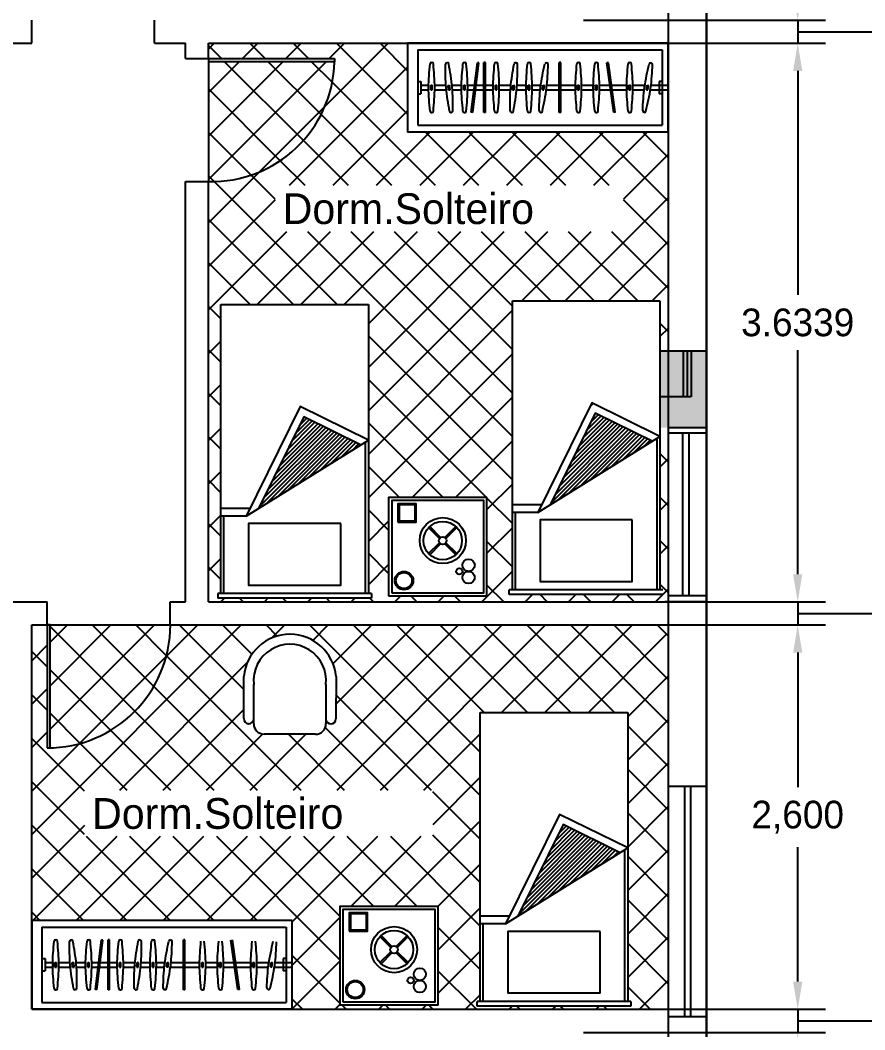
# Model space of a CAD drawing. Header units: millimetres. Extents: x 935 to 1399, y 512 to 900.
# Drawn here: x 1157.65 to 1163.15, y 842.45 to 849.02 of the extents above; entities that cross this region are included whole.
import ezdxf

# ---------------------------------------------------------------- set-up
doc = ezdxf.new("R2010")
doc.units = ezdxf.units.MM
for name, color, linetype in [('MOBIL', 7, 'Continuous'), ('MOBILIARIO', 4, 'Continuous'), ('MOBÍLIA', 1, 'Continuous')]:
    doc.layers.add(name, color=color, linetype=linetype)
doc.dimstyles.get("Standard").update_dxf_attribs({"dimtxt": 0.18, "dimasz": 0.18, "dimexe": 0.18, "dimexo": 0.0625, "dimgap": 0.09, "dimtad": 0, "dimtih": 1, "dimtoh": 1, "dimdec": 4, "dimzin": 0, "dimdsep": 46, "dimtxsty": 'Standard', "dimcen": 0.09, "dimadec": 0, "dimazin": 0, "dimtfac": 1, "dimtdec": 4, "dimtofl": 0, "dimtmove": 0, "dimatfit": 3, "dimfxl": 0, "dimtolj": 1, "dimtzin": 0, "dimarcsym": 0})

# ---------------------------------------------------------------- blocks, each defined once
blk = doc.blocks.new('*D59')
at = {"color": 0, "lineweight": -2, "transparency": 16777216}
for p, q in [((1162.709, 849.2019), (1162.709, 849.3819)), ((1161.3141, 849.0219), (1162.889, 849.0219)), ((1162.709, 849.0219), (1162.709, 848.8719)), ((1162.709, 848.9469), (1163.294, 848.9469)), ((1163.294, 848.9469), (1163.474, 848.9469)), ((1161.3141, 848.8719), (1162.889, 848.8719)), ((1162.709, 848.6919), (1162.709, 848.5119))]:
    blk.add_line(p, q, dxfattribs=at)
at = {"color": 0, "transparency": 16777216}
for points in [[(1162.679, 849.2019), (1162.739, 849.2019), (1162.709, 849.0219)], [(1162.679, 848.6919), (1162.739, 848.6919), (1162.709, 848.8719)]]:
    blk.add_solid(points, dxfattribs=at)
at = {"layer": 'Defpoints', "color": 0, "transparency": 16777216}
for p in [(1161.2516, 849.0219), (1161.2516, 848.8719), (1162.709, 848.8719)]:
    blk.add_point(p, dxfattribs=at)
at = {"color": 0, "transparency": 16777216, "insert": (1163.939, 848.9469), "char_height": 0.18, "attachment_point": 5}
blk.add_mtext('\\A1;0.1500', dxfattribs=at)
blk = doc.blocks.new('*D60')
at = {"color": 0, "lineweight": -2, "transparency": 16777216}
for p, q in [((1161.3141, 848.8719), (1162.889, 848.8719)), ((1162.709, 848.6919), (1162.709, 847.2349)), ((1162.709, 845.4179), (1162.709, 846.8749)), ((1161.3141, 845.2379), (1162.889, 845.2379))]:
    blk.add_line(p, q, dxfattribs=at)
at = {"color": 0, "transparency": 16777216}
for points in [[(1162.679, 848.6919), (1162.739, 848.6919), (1162.709, 848.8719)], [(1162.679, 845.4179), (1162.739, 845.4179), (1162.709, 845.2379)]]:
    blk.add_solid(points, dxfattribs=at)
at = {"layer": 'Defpoints', "color": 0, "transparency": 16777216}
for p in [(1161.2516, 848.8719), (1161.2516, 845.2379), (1162.709, 845.2379)]:
    blk.add_point(p, dxfattribs=at)
at = {"color": 0, "transparency": 16777216, "insert": (1162.709, 847.0549), "char_height": 0.18, "attachment_point": 5}
blk.add_mtext('\\A1;3.6339', dxfattribs=at)
blk = doc.blocks.new('*D61')
at = {"color": 0, "lineweight": -2, "transparency": 16777216}
for p, q in [((1162.709, 845.4179), (1162.709, 845.5979)), ((1161.3141, 845.2379), (1162.889, 845.2379)), ((1162.709, 845.2379), (1162.709, 845.0879)), ((1162.709, 845.1629), (1163.294, 845.1629)), ((1163.294, 845.1629), (1163.474, 845.1629)), ((1161.3141, 845.0879), (1162.889, 845.0879)), ((1162.709, 844.9079), (1162.709, 844.7279))]:
    blk.add_line(p, q, dxfattribs=at)
at = {"color": 0, "transparency": 16777216}
for points in [[(1162.679, 845.4179), (1162.739, 845.4179), (1162.709, 845.2379)], [(1162.679, 844.9079), (1162.739, 844.9079), (1162.709, 845.0879)]]:
    blk.add_solid(points, dxfattribs=at)
at = {"layer": 'Defpoints', "color": 0, "transparency": 16777216}
for p in [(1161.2516, 845.2379), (1161.2516, 845.0879), (1162.709, 845.0879)]:
    blk.add_point(p, dxfattribs=at)
at = {"color": 0, "transparency": 16777216, "insert": (1163.939, 845.1629), "char_height": 0.18, "attachment_point": 5}
blk.add_mtext('\\A1;0.1500', dxfattribs=at)
blk = doc.blocks.new('*D62')
at = {"color": 0, "lineweight": -2, "transparency": 16777216}
for p, q in [((1161.3141, 845.0879), (1162.889, 845.0879)), ((1162.709, 844.9079), (1162.709, 844.0329)), ((1162.709, 842.7679), (1162.709, 843.6429)), ((1161.3141, 842.5879), (1162.889, 842.5879))]:
    blk.add_line(p, q, dxfattribs=at)
at = {"color": 0, "transparency": 16777216}
for points in [[(1162.679, 844.9079), (1162.739, 844.9079), (1162.709, 845.0879)], [(1162.679, 842.7679), (1162.739, 842.7679), (1162.709, 842.5879)]]:
    blk.add_solid(points, dxfattribs=at)
at = {"layer": 'Defpoints', "color": 0, "transparency": 16777216}
for p in [(1161.2516, 845.0879), (1161.2516, 842.5879), (1162.709, 842.5879)]:
    blk.add_point(p, dxfattribs=at)
at = {"color": 0, "transparency": 16777216, "insert": (1162.709, 843.8379), "char_height": 0.18, "attachment_point": 5}
blk.add_mtext('\\A1;2,600', dxfattribs=at)
blk = doc.blocks.new('*D63')
at = {"color": 0, "lineweight": -2, "transparency": 16777216}
for p, q in [((1162.709, 842.7679), (1162.709, 842.9479)), ((1161.3141, 842.5879), (1162.889, 842.5879)), ((1162.709, 842.5879), (1162.709, 842.4379)), ((1162.709, 842.5129), (1163.294, 842.5129)), ((1163.294, 842.5129), (1163.474, 842.5129)), ((1161.3141, 842.4379), (1162.889, 842.4379)), ((1162.709, 842.2579), (1162.709, 842.0779))]:
    blk.add_line(p, q, dxfattribs=at)
at = {"color": 0, "transparency": 16777216}
for points in [[(1162.679, 842.7679), (1162.739, 842.7679), (1162.709, 842.5879)], [(1162.679, 842.2579), (1162.739, 842.2579), (1162.709, 842.4379)]]:
    blk.add_solid(points, dxfattribs=at)
at = {"layer": 'Defpoints', "color": 0, "transparency": 16777216}
for p in [(1161.2516, 842.5879), (1161.2516, 842.4379), (1162.709, 842.4379)]:
    blk.add_point(p, dxfattribs=at)
at = {"color": 0, "transparency": 16777216, "insert": (1163.939, 842.5129), "char_height": 0.18, "attachment_point": 5}
blk.add_mtext('\\A1;0.1500', dxfattribs=at)

msp = doc.modelspace()

# ---------------------------------------------------------------- hatches: boundary and pattern name
msp.add_hatch(color=256).paths.add_polyline_path([(1161.81641, 846.87187), (1161.81641, 846.37187), (1162.11641, 846.37187), (1162.11641, 846.87187)])
msp.add_hatch(color=256).paths.add_polyline_path([(1161.81641, 846.87187), (1161.81641, 846.37187), (1162.11641, 846.37187), (1162.11641, 846.87187)])
at = {"layer": 'MOBILIARIO'}
h = msp.add_hatch(dxfattribs=at)
h.set_pattern_fill('ANSI31', scale=0.15, angle=540, style=0)
h.set_pattern_definition([(225, (1167.012533, 873.791), (0.013258252, -0.013258252), [])])
h.paths.add_polyline_path([(1159.20042, 845.84621), (1159.86511, 846.25933), (1159.49468, 846.44222)])
h = msp.add_hatch(dxfattribs=at)
h.set_pattern_fill('ANSI31', scale=0.15, angle=540, style=0)
h.set_pattern_definition([(225, (1168.909777, 873.814706), (0.013258252, -0.013258252), [])])
h.paths.add_polyline_path([(1161.09766, 845.86992), (1161.76235, 846.28304), (1161.39192, 846.46592)])
h = msp.add_hatch(dxfattribs=at)
h.set_pattern_fill('ANSI31', scale=0.15, angle=540, style=0)
h.set_pattern_definition([(225, (1168.700321, 871.137865), (0.013258252, -0.013258252), [])])
h.paths.add_polyline_path([(1160.88821, 843.19308), (1161.55289, 843.60619), (1161.18247, 843.78908)])

# ---------------------------------------------------------------- linework, layer by layer
at = {"color": 6}
for p, q in [((1162.11641, 840.17187), (1162.11641, 863.17187)), ((1161.86641, 862.87187), (1161.86641, 840.17187)), ((1162.11641, 862.87187), (1162.11641, 846.24687)), ((1162.11641, 862.87187), (1162.11641, 846.24687)), ((1157.72472, 848.87187), (1157.72472, 849.02187)), ((1158.52472, 848.87187), (1158.52472, 849.02187)), ((1157.57472, 848.87187), (1157.72472, 848.87187)), ((1158.52472, 848.87187), (1158.72472, 848.87187)), ((1158.72472, 848.77187), (1158.72472, 848.87187)), ((1158.87472, 848.87187), (1161.86641, 848.87187)), ((1158.87472, 848.87187), (1161.86641, 848.87187)), ((1158.87472, 848.77187), (1158.87472, 848.87187)), ((1161.86641, 848.87187), (1161.86641, 846.87187)), ((1158.72472, 848.77187), (1158.87472, 848.77187)), ((1161.86641, 848.72187), (1161.86641, 847.95398)), ((1161.86641, 848.72187), (1161.86641, 846.87187)), ((1161.86641, 848.72187), (1161.86641, 846.87187)), ((1158.72472, 845.23793), (1158.72472, 847.97187)), ((1158.72472, 847.97187), (1158.87472, 847.97187)), ((1158.87472, 845.23793), (1158.87472, 847.97187)), ((1158.87472, 845.23793), (1158.87472, 847.97187)), ((1161.86641, 846.37187), (1161.86641, 845.51491)), ((1161.86641, 846.29587), (1161.86641, 845.23793)), ((1161.86641, 846.29587), (1161.86641, 845.23793)), ((1162.11641, 846.24687), (1162.11641, 839.87187)), ((1162.11641, 846.24687), (1162.11641, 839.87187)), ((1161.86641, 845.68793), (1161.86641, 845.23793)), ((1157.57472, 845.23793), (1157.82472, 845.23793)), ((1157.82472, 845.08793), (1157.82472, 845.23793)), ((1158.62472, 845.23793), (1158.72472, 845.23793)), ((1158.62472, 845.08793), (1158.62472, 845.23793)), ((1158.62472, 845.08793), (1158.62472, 845.23793)), ((1158.62472, 845.08793), (1158.62472, 845.23793)), ((1158.87472, 845.23793), (1161.86641, 845.23793)), ((1162.11641, 845.23793), (1161.84392, 845.23793)), ((1157.72472, 845.08793), (1157.82472, 845.08793)), ((1157.72472, 842.58793), (1157.72472, 845.08793)), ((1157.84472, 845.08793), (1157.82472, 845.08793)), ((1157.82472, 845.08793), (1157.84472, 845.08793)), ((1158.62472, 845.08793), (1161.86641, 845.08793)), ((1158.72472, 845.08793), (1159.07472, 845.08793)), ((1161.86641, 845.08793), (1161.86641, 844.63793)), ((1161.86641, 845.08793), (1161.86641, 843.43793)), ((1161.86641, 845.08793), (1161.86641, 844.63793)), ((1161.86641, 845.08793), (1161.86641, 843.13793)), ((1161.86641, 845.08793), (1161.86641, 842.58793)), ((1161.86641, 844.04033), (1162.11641, 844.04033)), ((1157.72472, 842.58793), (1161.86641, 842.58793)), ((1161.86641, 842.54033), (1162.11641, 842.54033))]:
    msp.add_line(p, q, dxfattribs=at)
at = {"color": 254}
for p, q in [((1158.91253, 848.87187), (1158.87472, 848.83406)), ((1158.9601, 848.77187), (1158.87472, 848.85724)), ((1159.19537, 848.87187), (1159.09537, 848.77187)), ((1159.24294, 848.77187), (1159.14294, 848.87187)), ((1159.47821, 848.87187), (1159.37821, 848.77187)), ((1159.52578, 848.77187), (1159.42578, 848.87187)), ((1160.0439, 848.87187), (1159.63146, 848.45943)), ((1159.76105, 848.87187), (1159.66105, 848.77187)), ((1160.17077, 848.40972), (1159.70862, 848.87187)), ((1160.17077, 848.69256), (1159.99147, 848.87187)), ((1158.87472, 848.77187), (1158.87472, 847.97187)), ((1159.64105, 848.75187), (1158.87472, 847.98554)), ((1159.35821, 848.75187), (1158.87472, 848.26838)), ((1159.07537, 848.75187), (1158.87472, 848.55122)), ((1159.49233, 848.23963), (1158.9801, 848.75187)), ((1159.60724, 848.40756), (1159.26294, 848.75187)), ((1160.17077, 848.7159), (1159.40073, 847.94586)), ((1159.67998, 848.61767), (1159.54578, 848.75187)), ((1159.34131, 848.10781), (1158.87472, 848.5744)), ((1160.35179, 847.94586), (1159.67998, 848.61767)), ((1159.63146, 848.45943), (1159.20716, 848.03513)), ((1160.06895, 847.94586), (1159.60724, 848.40756)), ((1160.17077, 848.43306), (1159.68357, 847.94586)), ((1159.15213, 848.01415), (1158.87472, 848.29155)), ((1160.31471, 848.29415), (1159.96642, 847.94586)), ((1160.59755, 848.29415), (1160.24926, 847.94586)), ((1160.63463, 847.94586), (1160.28634, 848.29415)), ((1160.88039, 848.29415), (1160.5321, 847.94586)), ((1160.91748, 847.94586), (1160.56918, 848.29415)), ((1161.16324, 848.29415), (1160.81494, 847.94586)), ((1161.20032, 847.94586), (1160.85203, 848.29415)), ((1161.44608, 848.29415), (1161.09779, 847.94586)), ((1161.48316, 847.94586), (1161.13487, 848.29415)), ((1161.72892, 848.29415), (1161.38063, 847.94586)), ((1161.86641, 847.84545), (1161.41771, 848.29415)), ((1161.86641, 848.12829), (1161.70056, 848.29415)), ((1159.78611, 847.94586), (1159.49233, 848.23963)), ((1161.86641, 848.1488), (1161.57466, 847.85704)), ((1159.50326, 847.94586), (1159.34131, 848.10781)), ((1159.20716, 848.03513), (1158.87472, 847.70269)), ((1159.30799, 847.85828), (1159.15213, 848.01415)), ((1159.71174, 847.1717), (1158.91164, 847.9718)), ((1159.30799, 847.85312), (1158.87472, 847.41985)), ((1161.86641, 847.86596), (1161.19586, 847.1954)), ((1161.86641, 847.5626), (1161.57466, 847.85436)), ((1159.42889, 847.1717), (1158.87472, 847.72587)), ((1159.38357, 847.64586), (1158.87472, 847.13701)), ((1159.66642, 847.64586), (1159.19226, 847.1717)), ((1159.94926, 847.64586), (1159.4751, 847.1717)), ((1160.85235, 846.31393), (1159.52042, 847.64586)), ((1160.2321, 847.64586), (1159.75794, 847.1717)), ((1160.85235, 846.59677), (1159.80326, 847.64586)), ((1161.08063, 847.64586), (1159.91511, 846.48033)), ((1160.79779, 847.64586), (1159.91511, 846.76318)), ((1160.51494, 847.64586), (1159.91511, 847.04602)), ((1160.85235, 846.87961), (1160.08611, 847.64586)), ((1160.85235, 847.16246), (1160.36895, 847.64586)), ((1161.10224, 847.1954), (1160.65179, 847.64586)), ((1161.36347, 847.64586), (1160.91302, 847.1954)), ((1161.38509, 847.1954), (1160.93463, 847.64586)), ((1161.66793, 847.1954), (1161.21748, 847.64586)), ((1161.86641, 847.27976), (1161.50032, 847.64586)), ((1161.86641, 847.58311), (1161.4787, 847.1954)), ((1159.14605, 847.1717), (1158.87472, 847.44302)), ((1161.86641, 847.30027), (1161.76155, 847.1954)), ((1158.95511, 847.0798), (1158.87472, 847.16018)), ((1160.85235, 847.13473), (1159.91511, 846.19749)), ((1161.86641, 846.99692), (1161.81235, 847.05098)), ((1161.86641, 847.01743), (1161.81235, 846.96336)), ((1158.95511, 846.93455), (1158.87472, 846.85417)), ((1160.85235, 846.03109), (1159.91511, 846.96833)), ((1158.95511, 846.79696), (1158.87472, 846.87734)), ((1160.85235, 846.85189), (1159.91511, 845.91465)), ((1160.68389, 845.9167), (1159.91511, 846.68549)), ((1158.95511, 846.6517), (1158.87472, 846.57132)), ((1158.95511, 846.51412), (1158.87472, 846.5945)), ((1160.85235, 846.56905), (1160.2, 845.9167)), ((1160.40105, 845.9167), (1159.91511, 846.40264)), ((1158.95511, 846.36886), (1158.87472, 846.28848)), ((1158.95511, 846.23127), (1158.87472, 846.31165)), ((1160.85235, 846.28621), (1160.48284, 845.9167)), ((1161.86641, 846.14839), (1161.81235, 846.20246)), ((1161.86641, 846.1689), (1161.81235, 846.11483)), ((1158.95511, 846.08602), (1158.87472, 846.00564)), ((1160.11821, 845.9167), (1159.91511, 846.1198)), ((1158.95511, 845.94843), (1158.87472, 846.02881)), ((1160.85235, 846.00336), (1160.68705, 845.83806)), ((1160.85235, 845.74824), (1160.68705, 845.91355)), ((1161.86641, 845.86555), (1161.81235, 845.91961)), ((1161.86641, 845.88606), (1161.81235, 845.83199)), ((1160.04705, 845.70502), (1159.91511, 845.83696)), ((1158.95511, 845.80318), (1158.87472, 845.72279)), ((1158.95511, 845.66559), (1158.87472, 845.74597)), ((1160.04705, 845.76375), (1159.91511, 845.6318)), ((1160.85235, 845.72052), (1160.68705, 845.55522)), ((1160.85235, 845.4654), (1160.68705, 845.6307)), ((1161.86641, 845.58271), (1161.81235, 845.63677)), ((1160.04705, 845.42217), (1159.91511, 845.55412)), ((1161.86641, 845.60322), (1161.81235, 845.54915)), ((1158.95511, 845.52033), (1158.87472, 845.43995)), ((1158.95511, 845.38274), (1158.87472, 845.46313)), ((1160.04705, 845.4809), (1159.91511, 845.34896)), ((1160.85235, 845.43768), (1160.6526, 845.23793)), ((1161.86641, 845.29986), (1161.81235, 845.35393)), ((1160.79698, 845.23793), (1160.68705, 845.34786)), ((1160.98292, 845.2854), (1160.93544, 845.23793)), ((1161.07982, 845.23793), (1161.03235, 845.2854)), ((1161.26576, 845.2854), (1161.21829, 845.23793)), ((1161.36266, 845.23793), (1161.31519, 845.2854)), ((1161.5486, 845.2854), (1161.50113, 845.23793)), ((1161.6455, 845.23793), (1161.59803, 845.2854)), ((1161.86641, 845.32037), (1161.78397, 845.23793)), ((1158.97931, 845.2617), (1158.95555, 845.23793)), ((1159.09992, 845.23793), (1159.07615, 845.2617)), ((1159.26216, 845.2617), (1159.23839, 845.23793)), ((1159.38276, 845.23793), (1159.359, 845.2617)), ((1159.545, 845.2617), (1159.52123, 845.23793)), ((1159.66561, 845.23793), (1159.64184, 845.2617)), ((1159.82784, 845.2617), (1159.80407, 845.23793)), ((1159.94845, 845.23793), (1159.92468, 845.2617)), ((1160.12569, 845.2767), (1160.08692, 845.23793)), ((1160.23129, 845.23793), (1160.19252, 845.2767)), ((1160.40853, 845.2767), (1160.36976, 845.23793)), ((1160.51413, 845.23793), (1160.47536, 845.2767)), ((1159.08839, 845.08793), (1157.72472, 843.72427)), ((1157.82472, 845.08793), (1158.62472, 845.08793)), ((1158.5227, 845.08793), (1157.84472, 844.40995)), ((1158.23986, 845.08793), (1157.84472, 844.69279)), ((1157.95702, 845.08793), (1157.84472, 844.97564)), ((1158.39634, 844.52729), (1157.84472, 845.07891)), ((1158.51872, 844.68776), (1158.11855, 845.08793)), ((1158.60111, 844.88821), (1158.40139, 845.08793)), ((1158.80555, 845.08793), (1158.59942, 844.8818)), ((1159.10463, 844.66753), (1158.68423, 845.08793)), ((1159.15719, 844.89782), (1158.96708, 845.08793)), ((1159.322, 845.01585), (1159.24992, 845.08793)), ((1159.37123, 845.08793), (1159.28661, 845.00331)), ((1160.5026, 845.08793), (1159.42639, 844.01172)), ((1160.64289, 843.9778), (1159.53276, 845.08793)), ((1159.65407, 845.08793), (1159.55399, 844.98785)), ((1159.93692, 845.08793), (1159.68513, 844.83615)), ((1160.21976, 845.08793), (1159.70448, 844.57265)), ((1160.78544, 845.08793), (1159.70923, 844.01172)), ((1160.64289, 844.26064), (1159.81561, 845.08793)), ((1161.06829, 845.08793), (1159.99208, 844.01172)), ((1160.66782, 844.51856), (1160.09845, 845.08793)), ((1160.95066, 844.51856), (1160.38129, 845.08793)), ((1161.2335, 844.51856), (1160.66413, 845.08793)), ((1161.35113, 845.08793), (1160.78176, 844.51856)), ((1161.51634, 844.51856), (1160.94698, 845.08793)), ((1161.63397, 845.08793), (1161.06461, 844.51856)), ((1161.86641, 844.45133), (1161.22982, 845.08793)), ((1161.85616, 845.02727), (1161.34745, 844.51856)), ((1161.86641, 844.73418), (1161.51266, 845.08793)), ((1157.82472, 844.95564), (1157.72472, 844.85564)), ((1157.82472, 844.81607), (1157.72472, 844.91607)), ((1158.59942, 844.8818), (1158.03307, 844.31546)), ((1159.12769, 844.84439), (1158.29502, 844.01172)), ((1159.4776, 844.01172), (1158.60111, 844.88821)), ((1158.23814, 844.40266), (1157.84472, 844.79607)), ((1161.86641, 844.75469), (1161.60289, 844.49117)), ((1157.82472, 844.67279), (1157.72472, 844.57279)), ((1157.82472, 844.53323), (1157.72472, 844.63323)), ((1159.19476, 844.01172), (1158.51872, 844.68776)), ((1160.32613, 844.01172), (1159.70458, 844.63327)), ((1158.04047, 844.31748), (1157.84472, 844.51323)), ((1158.91192, 844.01172), (1158.39634, 844.52729)), ((1159.10443, 844.53828), (1158.57786, 844.01172)), ((1161.86641, 844.47184), (1161.60289, 844.20832)), ((1161.86641, 844.16849), (1161.60289, 844.43201)), ((1157.82472, 844.38995), (1157.72472, 844.28995)), ((1158.62907, 844.01172), (1158.23814, 844.40266)), ((1159.22735, 844.37837), (1158.86071, 844.01172)), ((1159.5091, 844.37727), (1159.14355, 844.01172)), ((1159.76044, 844.01172), (1159.39471, 844.37746)), ((1160.04329, 844.01172), (1159.63464, 844.42037)), ((1160.64289, 844.37969), (1160.27492, 844.01172)), ((1158.06773, 844.00738), (1157.72472, 844.35038)), ((1158.03307, 844.31546), (1157.72472, 844.00711)), ((1158.34623, 844.01172), (1158.04047, 844.31748)), ((1161.86641, 844.189), (1161.60289, 843.92548)), ((1161.86641, 843.88565), (1161.60289, 844.14917)), ((1158.06773, 843.72453), (1157.72472, 844.06754)), ((1160.64289, 844.09685), (1160.3344, 843.78836)), ((1160.64289, 843.69496), (1160.3344, 844.00345)), ((1161.86641, 843.90616), (1161.60289, 843.64264)), ((1161.86641, 843.60281), (1161.60289, 843.86633)), ((1158.34378, 843.16565), (1157.72472, 843.7847)), ((1158.06773, 843.78443), (1157.72472, 843.44142)), ((1160.64289, 843.81401), (1160.08508, 843.25619)), ((1158.27786, 843.71172), (1157.73179, 843.16565)), ((1158.56071, 843.71172), (1158.01463, 843.16565)), ((1158.62662, 843.16565), (1158.08054, 843.71172)), ((1158.84355, 843.71172), (1158.29748, 843.16565)), ((1158.90946, 843.16565), (1158.36339, 843.71172)), ((1159.12639, 843.71172), (1158.58032, 843.16565)), ((1159.1923, 843.16565), (1158.64623, 843.71172)), ((1159.40923, 843.71172), (1158.86316, 843.16565)), ((1159.73014, 842.91065), (1158.92907, 843.71172)), ((1159.69208, 843.71172), (1159.146, 843.16565)), ((1159.73014, 843.1935), (1159.21192, 843.71172)), ((1159.97492, 843.71172), (1159.42037, 843.15717)), ((1159.95029, 843.25619), (1159.49476, 843.71172)), ((1160.23313, 843.25619), (1159.7776, 843.71172)), ((1160.25776, 843.71172), (1159.80223, 843.25619)), ((1160.64289, 843.12927), (1160.06044, 843.71172)), ((1160.64289, 843.41211), (1160.3344, 843.72061)), ((1161.86641, 843.62332), (1161.60289, 843.35979)), ((1161.86641, 843.31996), (1161.60289, 843.58348)), ((1160.64289, 843.53117), (1160.36792, 843.25619)), ((1158.06093, 843.16565), (1157.72472, 843.50186)), ((1161.86641, 843.34047), (1161.60289, 843.07695)), ((1161.86641, 843.03712), (1161.60289, 843.30064)), ((1159.73014, 843.1841), (1159.42037, 842.87432)), ((1160.64289, 843.24832), (1160.37014, 842.97557)), ((1160.64289, 842.84643), (1160.37014, 843.11918)), ((1161.86641, 843.05763), (1161.60289, 842.79411)), ((1161.86641, 842.75428), (1161.60289, 843.0178)), ((1159.73014, 842.62781), (1159.42037, 842.93759)), ((1160.64289, 842.96548), (1160.37014, 842.69273)), ((1159.73014, 842.90126), (1159.42037, 842.59148)), ((1160.61855, 842.58793), (1160.37014, 842.83634)), ((1161.74992, 842.58793), (1161.60289, 842.73496)), ((1161.86641, 842.77479), (1161.67956, 842.58793)), ((1160.64289, 842.68264), (1160.54819, 842.58793)), ((1159.48718, 842.58793), (1159.42037, 842.65474)), ((1159.73014, 842.61841), (1159.69966, 842.58793)), ((1159.77002, 842.58793), (1159.74176, 842.61619)), ((1160.01076, 842.61619), (1159.9825, 842.58793)), ((1160.05286, 842.58793), (1160.0246, 842.61619)), ((1160.2936, 842.61619), (1160.26534, 842.58793)), ((1160.33571, 842.58793), (1160.30745, 842.61619)), ((1160.85166, 842.60856), (1160.83103, 842.58793)), ((1160.90139, 842.58793), (1160.88076, 842.60856)), ((1161.1345, 842.60856), (1161.11387, 842.58793)), ((1161.18423, 842.58793), (1161.1636, 842.60856))]:
    msp.add_line(p, q, dxfattribs=at)
for p, q in [((1161.86641, 848.87187), (1160.17077, 848.87187)), ((1160.17077, 848.87187), (1160.17077, 848.29415)), ((1161.86641, 848.29415), (1160.17077, 848.29415)), ((1161.81641, 846.87187), (1162.01641, 846.87187)), ((1161.81641, 846.87187), (1162.11641, 846.87187)), ((1161.81641, 846.87187), (1162.01641, 846.87187)), ((1161.81641, 846.87187), (1162.11641, 846.87187)), ((1161.86641, 846.87187), (1162.11641, 846.87187)), ((1161.86641, 846.87187), (1162.11641, 846.87187)), ((1161.96641, 846.57187), (1161.96641, 846.87187)), ((1161.96641, 846.57187), (1161.96641, 846.87187)), ((1161.99141, 846.57187), (1161.99141, 846.87187)), ((1161.99141, 846.57187), (1161.99141, 846.87187)), ((1162.01641, 846.87187), (1162.01641, 846.57187)), ((1162.01641, 846.87187), (1162.01641, 846.57187)), ((1162.01641, 846.57187), (1161.81641, 846.57187)), ((1162.01641, 846.57187), (1161.81641, 846.57187)), ((1161.86641, 846.37187), (1162.11641, 846.37187)), ((1161.86641, 846.37187), (1162.11641, 846.37187)), ((1159.42037, 843.16565), (1157.72472, 843.16565)), ((1157.72472, 843.16565), (1157.72472, 842.58793)), ((1159.42037, 842.58793), (1157.72472, 842.58793))]:
    msp.add_line(p, q)
at = {"color": 7}
for p, q in [((1161.86641, 848.29415), (1161.86641, 848.87187)), ((1158.93511, 845.29231), (1158.93511, 845.2617)), ((1159.42037, 842.58793), (1159.42037, 843.16565))]:
    msp.add_line(p, q, dxfattribs=at)
at = {"color": 1}
for p, q in [((1158.87472, 848.77187), (1159.69472, 848.77187)), ((1158.87472, 848.77187), (1158.87472, 848.75187)), ((1159.69472, 848.77187), (1159.69472, 848.75187)), ((1159.69472, 848.75187), (1158.87472, 848.75187)), ((1157.82472, 845.08793), (1157.82472, 844.28793)), ((1157.84472, 844.28793), (1157.84472, 845.08793))]:
    msp.add_line(p, q, dxfattribs=at)
at = {"color": 3}
for p, q in [((1158.91164, 847.9718), (1158.87472, 848.00871)), ((1161.37769, 846.52871), (1161.35688, 846.5079)), ((1161.37769, 846.52871), (1161.35688, 846.5079)), ((1161.9618, 845.2795), (1161.9618, 846.33744)), ((1162.0018, 845.2795), (1162.0018, 846.33744)), ((1160.56856, 845.43673), (1160.5685, 845.43667)), ((1161.86641, 845.01702), (1161.7955, 845.08793)), ((1161.97141, 844.04033), (1161.97141, 842.54033)), ((1162.01141, 844.04033), (1162.01141, 842.54033)), ((1161.5993, 843.63904), (1161.58871, 843.62846)), ((1161.5993, 843.63904), (1161.58871, 843.62846)), ((1157.77809, 843.16565), (1157.72472, 843.21901)), ((1161.41735, 842.60856), (1161.39671, 842.58793)), ((1161.46708, 842.58793), (1161.44644, 842.60856))]:
    msp.add_line(p, q, dxfattribs=at)
at = {"color": 1}
for centre, radius, start, end in [((1158.89472, 848.77187), 0.80025, 268.567904, 358.567904), ((1157.82472, 845.09015), 0.80222, 270, 359.841519)]:
    msp.add_arc(centre, radius, start, end, dxfattribs=at)
at = {"layer": 'MOBIL', "color": 6}
for p, q in [((1161.86641, 846.33744), (1162.11641, 846.33744)), ((1161.86641, 845.2795), (1162.11641, 845.2795))]:
    msp.add_line(p, q, dxfattribs=at)
at = {"layer": 'MOBILIARIO', "color": 7}
for p, q in [((1160.23734, 848.82859), (1161.82734, 848.82859)), ((1160.23734, 848.82859), (1160.23734, 848.33859)), ((1161.82734, 848.82859), (1161.82734, 848.33859)), ((1160.32645, 848.74609), (1160.32821, 848.74609)), ((1160.4261, 848.74547), (1160.42785, 848.74562)), ((1160.54069, 848.74609), (1160.54245, 848.74609)), ((1160.58492, 848.42291), (1160.62452, 848.74549)), ((1160.59484, 848.42169), (1160.63445, 848.74427)), ((1160.63445, 848.74427), (1160.62452, 848.74549)), ((1160.66725, 848.42109), (1160.66725, 848.74609)), ((1160.67725, 848.74609), (1160.66725, 848.74609)), ((1160.67725, 848.42109), (1160.67725, 848.74609)), ((1160.74656, 848.74609), (1160.74832, 848.74609)), ((1160.87453, 848.74547), (1160.87629, 848.74532)), ((1160.9608, 848.74609), (1160.96256, 848.74609)), ((1161.07433, 848.74488), (1161.07608, 848.74466)), ((1161.15738, 848.42109), (1161.15738, 848.74609)), ((1161.16738, 848.74609), (1161.15738, 848.74609)), ((1161.16738, 848.42109), (1161.16738, 848.74609)), ((1161.28216, 848.74609), (1161.28392, 848.74609)), ((1161.3982, 848.74609), (1161.39996, 848.74609)), ((1161.47693, 848.7452), (1161.46703, 848.74381)), ((1161.51226, 848.42197), (1161.46703, 848.74381)), ((1161.52217, 848.42337), (1161.47693, 848.7452)), ((1161.61539, 848.74609), (1161.61715, 848.74609)), ((1161.75406, 848.74451), (1161.7558, 848.74426)), ((1160.23734, 848.62359), (1160.25734, 848.62359)), ((1160.25734, 848.62359), (1160.25734, 848.54359)), ((1160.25734, 848.59859), (1160.30745, 848.59859)), ((1160.32145, 848.56859), (1160.32145, 848.59859)), ((1160.32145, 848.59859), (1160.33145, 848.59859)), ((1160.33145, 848.56859), (1160.33145, 848.59859)), ((1160.3472, 848.59859), (1160.41991, 848.59859)), ((1160.43397, 848.59809), (1160.44393, 848.59897)), ((1160.43659, 848.56821), (1160.43397, 848.59809)), ((1160.43659, 848.56821), (1160.44655, 848.56908)), ((1160.44655, 848.56908), (1160.44393, 848.59897)), ((1160.45981, 848.59859), (1160.52169, 848.59859)), ((1160.53569, 848.59859), (1160.54569, 848.59859)), ((1160.53569, 848.56859), (1160.53569, 848.59859)), ((1160.54569, 848.56859), (1160.54569, 848.59859)), ((1160.56144, 848.59859), (1160.60649, 848.59859)), ((1160.61656, 848.59859), (1160.66725, 848.59859)), ((1160.67725, 848.59859), (1160.72756, 848.59859)), ((1160.74156, 848.56859), (1160.74156, 848.59859)), ((1160.74156, 848.59859), (1160.75156, 848.59859)), ((1160.75156, 848.56859), (1160.75156, 848.59859)), ((1160.76731, 848.59859), (1160.84259, 848.59859)), ((1160.85408, 848.56908), (1160.8567, 848.59897)), ((1160.85408, 848.56908), (1160.86405, 848.56821)), ((1160.8567, 848.59897), (1160.86666, 848.59809)), ((1160.86405, 848.56821), (1160.86666, 848.59809)), ((1160.88249, 848.59859), (1160.9418, 848.59859)), ((1160.9558, 848.59859), (1160.9658, 848.59859)), ((1160.9558, 848.56859), (1160.9558, 848.59859)), ((1160.9658, 848.56859), (1160.9658, 848.59859)), ((1160.98155, 848.59859), (1161.0372, 848.59859)), ((1161.04774, 848.56931), (1161.05139, 848.59909)), ((1161.04774, 848.56931), (1161.05766, 848.56809)), ((1161.05139, 848.59909), (1161.06132, 848.59787)), ((1161.05766, 848.56809), (1161.06132, 848.59787)), ((1161.07723, 848.59859), (1161.15738, 848.59859)), ((1161.16738, 848.59859), (1161.26316, 848.59859)), ((1161.27716, 848.59859), (1161.28716, 848.59859)), ((1161.27716, 848.56859), (1161.27716, 848.59859)), ((1161.28716, 848.56859), (1161.28716, 848.59859)), ((1161.30291, 848.59859), (1161.37921, 848.59859)), ((1161.3932, 848.56859), (1161.3932, 848.59859)), ((1161.3932, 848.59859), (1161.4032, 848.59859)), ((1161.4032, 848.56859), (1161.4032, 848.59859)), ((1161.41896, 848.59859), (1161.48744, 848.59859)), ((1161.49754, 848.59859), (1161.5964, 848.59859)), ((1161.61039, 848.59859), (1161.62039, 848.59859)), ((1161.61039, 848.56859), (1161.61039, 848.59859)), ((1161.62039, 848.56859), (1161.62039, 848.59859)), ((1161.63615, 848.59859), (1161.71433, 848.59859)), ((1161.7244, 848.56943), (1161.72858, 848.59914)), ((1161.7244, 848.56943), (1161.7343, 848.56804)), ((1161.72858, 848.59914), (1161.73848, 848.59775)), ((1161.7343, 848.56804), (1161.73848, 848.59775)), ((1161.75445, 848.59859), (1161.86641, 848.59859)), ((1161.80734, 848.62359), (1161.80734, 848.54359)), ((1161.82734, 848.62359), (1161.80734, 848.62359)), ((1160.23734, 848.54359), (1160.25734, 848.54359)), ((1160.25734, 848.56859), (1160.30745, 848.56859)), ((1160.32145, 848.56859), (1160.33145, 848.56859)), ((1160.3472, 848.56859), (1160.42248, 848.56859)), ((1160.46238, 848.56859), (1160.52169, 848.56859)), ((1160.53569, 848.56859), (1160.54569, 848.56859)), ((1160.56144, 848.56859), (1160.6028, 848.56859)), ((1160.61288, 848.56859), (1160.66725, 848.56859)), ((1160.67725, 848.56859), (1160.72756, 848.56859)), ((1160.74156, 848.56859), (1160.75156, 848.56859)), ((1160.76731, 848.56859), (1160.84002, 848.56859)), ((1160.87992, 848.56859), (1160.9418, 848.56859)), ((1160.9558, 848.56859), (1160.9658, 848.56859)), ((1160.98155, 848.56859), (1161.03359, 848.56859)), ((1161.07363, 848.56859), (1161.15738, 848.56859)), ((1161.16738, 848.56859), (1161.26316, 848.56859)), ((1161.27716, 848.56859), (1161.28716, 848.56859)), ((1161.30291, 848.56859), (1161.37921, 848.56859)), ((1161.3932, 848.56859), (1161.4032, 848.56859)), ((1161.41896, 848.56859), (1161.49166, 848.56859)), ((1161.50176, 848.56859), (1161.5964, 848.56859)), ((1161.61039, 848.56859), (1161.62039, 848.56859)), ((1161.63615, 848.56859), (1161.7102, 848.56859)), ((1161.75033, 848.56859), (1161.86641, 848.56859)), ((1161.82734, 848.54359), (1161.80734, 848.54359)), ((1160.32645, 848.42109), (1160.32821, 848.42109)), ((1160.45442, 848.42171), (1160.45618, 848.42186)), ((1160.54069, 848.42109), (1160.54245, 848.42109)), ((1160.59484, 848.42169), (1160.58492, 848.42291)), ((1160.67725, 848.42109), (1160.66725, 848.42109)), ((1160.74656, 848.42109), (1160.74832, 848.42109)), ((1160.84621, 848.42171), (1160.84796, 848.42155)), ((1160.9608, 848.42109), (1160.96256, 848.42109)), ((1161.03472, 848.4223), (1161.03647, 848.42208)), ((1161.16738, 848.42109), (1161.15738, 848.42109)), ((1161.28216, 848.42109), (1161.28392, 848.42109)), ((1161.3982, 848.42109), (1161.39996, 848.42109)), ((1161.52217, 848.42337), (1161.51226, 848.42197)), ((1161.61539, 848.42109), (1161.61715, 848.42109)), ((1161.70882, 848.42267), (1161.71057, 848.42242)), ((1160.23734, 848.33859), (1161.82734, 848.33859)), ((1160.85235, 845.31601), (1160.85235, 847.1954)), ((1160.85235, 847.1954), (1161.81235, 847.1954)), ((1161.81235, 847.1954), (1161.81235, 845.31601)), ((1158.95511, 845.29231), (1158.95511, 847.1717)), ((1158.95511, 847.1717), (1159.91511, 847.1717)), ((1159.91511, 847.1717), (1159.91511, 845.29231)), ((1159.11997, 845.79621), (1159.91511, 846.2904)), ((1161.01721, 845.81992), (1161.81235, 846.31411)), ((1159.14466, 845.84621), (1158.95511, 845.84621)), ((1161.0419, 845.86992), (1160.85235, 845.86992)), ((1161.01721, 845.81992), (1160.85235, 845.81992)), ((1160.87235, 845.31601), (1160.87235, 845.81992)), ((1159.11997, 845.79621), (1158.95511, 845.79621)), ((1158.97511, 845.29231), (1158.97511, 845.79621)), ((1159.93511, 845.29231), (1158.93511, 845.29231)), ((1159.93511, 845.29231), (1159.93511, 845.2617)), ((1161.83235, 845.31601), (1160.83235, 845.31601)), ((1159.93511, 845.2617), (1158.93511, 845.2617)), ((1160.64289, 842.63917), (1160.64289, 844.51856)), ((1160.64289, 844.51856), (1161.60289, 844.51856)), ((1161.60289, 844.51856), (1161.60289, 842.63917)), ((1160.80776, 843.14308), (1161.60289, 843.63727)), ((1160.83245, 843.19308), (1160.64289, 843.19308)), ((1157.79129, 843.12237), (1159.38129, 843.12237)), ((1157.79129, 843.12237), (1157.79129, 842.63237)), ((1159.38129, 843.12237), (1159.38129, 842.63237)), ((1160.80776, 843.14308), (1160.64289, 843.14308)), ((1160.66289, 842.63917), (1160.66289, 843.14308)), ((1157.8804, 843.03987), (1157.88216, 843.03987)), ((1157.98005, 843.03925), (1157.9818, 843.0394)), ((1158.09464, 843.03987), (1158.0964, 843.03987)), ((1158.13887, 842.71669), (1158.17848, 843.03927)), ((1158.14879, 842.71547), (1158.1884, 843.03805)), ((1158.1884, 843.03805), (1158.17848, 843.03927)), ((1158.2212, 842.71487), (1158.2212, 843.03987)), ((1158.2312, 843.03987), (1158.2212, 843.03987)), ((1158.2312, 842.71487), (1158.2312, 843.03987)), ((1158.30051, 843.03987), (1158.30227, 843.03987)), ((1158.42849, 843.03925), (1158.43024, 843.0391)), ((1158.51475, 843.03987), (1158.51651, 843.03987)), ((1158.62828, 843.03866), (1158.63003, 843.03844)), ((1158.71133, 842.71487), (1158.71133, 843.03987)), ((1158.72133, 843.03987), (1158.71133, 843.03987)), ((1158.72133, 842.71487), (1158.72133, 843.03987)), ((1159.06621, 842.71575), (1159.02098, 843.03759)), ((1159.07612, 842.71715), (1159.03089, 843.03898)), ((1157.79129, 842.91737), (1157.81129, 842.91737)), ((1157.81129, 842.91737), (1157.81129, 842.83737)), ((1157.81129, 842.89237), (1157.8614, 842.89237)), ((1157.81129, 842.86237), (1157.8614, 842.86237)), ((1157.8754, 842.86237), (1157.8754, 842.89237)), ((1157.8754, 842.89237), (1157.8854, 842.89237)), ((1157.8754, 842.86237), (1157.8854, 842.86237)), ((1157.8854, 842.86237), (1157.8854, 842.89237)), ((1157.90115, 842.89237), (1157.97386, 842.89237)), ((1157.90115, 842.86237), (1157.97643, 842.86237)), ((1157.98792, 842.89188), (1157.99788, 842.89275)), ((1157.99054, 842.86199), (1157.98792, 842.89188)), ((1157.99054, 842.86199), (1158.0005, 842.86286)), ((1158.0005, 842.86286), (1157.99788, 842.89275)), ((1158.01376, 842.89237), (1158.07564, 842.89237)), ((1158.01633, 842.86237), (1158.07564, 842.86237)), ((1158.08964, 842.89237), (1158.09964, 842.89237)), ((1158.08964, 842.86237), (1158.08964, 842.89237)), ((1158.08964, 842.86237), (1158.09964, 842.86237)), ((1158.09964, 842.86237), (1158.09964, 842.89237)), ((1158.11539, 842.89237), (1158.16044, 842.89237)), ((1158.11539, 842.86237), (1158.15675, 842.86237)), ((1158.16683, 842.86237), (1158.2212, 842.86237)), ((1158.17051, 842.89237), (1158.2212, 842.89237)), ((1158.2312, 842.89237), (1158.28151, 842.89237)), ((1158.2312, 842.86237), (1158.28151, 842.86237)), ((1158.29551, 842.86237), (1158.29551, 842.89237)), ((1158.29551, 842.89237), (1158.30551, 842.89237)), ((1158.29551, 842.86237), (1158.30551, 842.86237)), ((1158.30551, 842.86237), (1158.30551, 842.89237)), ((1158.32126, 842.89237), (1158.39654, 842.89237)), ((1158.32126, 842.86237), (1158.39397, 842.86237)), ((1158.40803, 842.86286), (1158.41065, 842.89275)), ((1158.40803, 842.86286), (1158.418, 842.86199)), ((1158.41065, 842.89275), (1158.42061, 842.89188)), ((1158.418, 842.86199), (1158.42061, 842.89188)), ((1158.43387, 842.86237), (1158.49575, 842.86237)), ((1158.43644, 842.89237), (1158.49575, 842.89237)), ((1158.50975, 842.89237), (1158.51975, 842.89237)), ((1158.50975, 842.86237), (1158.50975, 842.89237)), ((1158.50975, 842.86237), (1158.51975, 842.86237)), ((1158.51975, 842.86237), (1158.51975, 842.89237)), ((1158.5355, 842.89237), (1158.59115, 842.89237)), ((1158.5355, 842.86237), (1158.58754, 842.86237)), ((1158.60169, 842.86309), (1158.60534, 842.89287)), ((1158.60169, 842.86309), (1158.61161, 842.86187)), ((1158.60534, 842.89287), (1158.61527, 842.89165)), ((1158.61161, 842.86187), (1158.61527, 842.89165)), ((1158.62758, 842.86237), (1158.71133, 842.86237)), ((1158.63118, 842.89237), (1158.71133, 842.89237)), ((1158.72133, 842.89237), (1158.81711, 842.89237)), ((1158.72133, 842.86237), (1158.81711, 842.86237)), ((1158.83111, 842.89237), (1158.84111, 842.89237)), ((1158.83111, 842.86237), (1158.83111, 842.89237)), ((1158.83111, 842.86237), (1158.84111, 842.86237)), ((1158.84111, 842.86237), (1158.84111, 842.89237)), ((1158.85686, 842.89237), (1158.93316, 842.89237)), ((1158.85686, 842.86237), (1158.93316, 842.86237)), ((1158.94716, 842.86237), (1158.94716, 842.89237)), ((1158.94716, 842.89237), (1158.95716, 842.89237)), ((1158.94716, 842.86237), (1158.95716, 842.86237)), ((1158.95716, 842.86237), (1158.95716, 842.89237)), ((1158.97291, 842.89237), (1159.04139, 842.89237)), ((1158.97291, 842.86237), (1159.04561, 842.86237)), ((1159.05149, 842.89237), (1159.15035, 842.89237)), ((1159.05571, 842.86237), (1159.15035, 842.86237)), ((1159.16434, 842.89237), (1159.17434, 842.89237)), ((1159.16434, 842.86237), (1159.16434, 842.89237)), ((1159.16434, 842.86237), (1159.17434, 842.86237)), ((1159.17434, 842.86237), (1159.17434, 842.89237)), ((1159.1901, 842.89237), (1159.26828, 842.89237)), ((1159.1901, 842.86237), (1159.26415, 842.86237)), ((1159.27835, 842.86321), (1159.28253, 842.89292)), ((1159.27835, 842.86321), (1159.28825, 842.86182)), ((1159.28253, 842.89292), (1159.29243, 842.89153)), ((1159.28825, 842.86182), (1159.29243, 842.89153)), ((1159.30428, 842.86237), (1159.42037, 842.86237)), ((1159.3084, 842.89237), (1159.42037, 842.89237)), ((1159.36129, 842.91737), (1159.36129, 842.83737)), ((1159.38129, 842.91737), (1159.36129, 842.91737)), ((1157.79129, 842.83737), (1157.81129, 842.83737)), ((1159.38129, 842.83737), (1159.36129, 842.83737)), ((1157.8804, 842.71487), (1157.88216, 842.71487)), ((1158.00837, 842.71549), (1158.01013, 842.71564)), ((1158.09464, 842.71487), (1158.0964, 842.71487)), ((1158.14879, 842.71547), (1158.13887, 842.71669)), ((1158.2312, 842.71487), (1158.2212, 842.71487)), ((1158.30051, 842.71487), (1158.30227, 842.71487)), ((1158.40016, 842.71549), (1158.40191, 842.71533)), ((1158.51475, 842.71487), (1158.51651, 842.71487)), ((1158.58867, 842.71608), (1158.59042, 842.71587)), ((1158.72133, 842.71487), (1158.71133, 842.71487)), ((1158.83611, 842.71487), (1158.83787, 842.71487)), ((1158.95216, 842.71487), (1158.95391, 842.71487)), ((1159.07612, 842.71715), (1159.06621, 842.71575)), ((1159.16934, 842.71487), (1159.1711, 842.71487)), ((1159.26277, 842.71645), (1159.26452, 842.71621)), ((1157.79129, 842.63237), (1159.38129, 842.63237)), ((1161.62289, 842.63917), (1160.62289, 842.63917)), ((1160.62289, 842.60856), (1160.62289, 842.63917)), ((1161.62289, 842.60856), (1160.62289, 842.60856)), ((1161.62289, 842.63917), (1161.62289, 842.60856))]:
    msp.add_line(p, q, dxfattribs=at)
at = {"layer": 'MOBILIARIO', "color": 254}
for p, q in [((1160.83235, 845.2854), (1160.83235, 845.31601)), ((1161.83235, 845.2854), (1160.83235, 845.2854))]:
    msp.add_line(p, q, dxfattribs=at)
at = {"layer": 'MOBILIARIO', "color": 7}
for points in [[(1159.91511, 846.2904), (1159.47198, 846.50918), (1159.11997, 845.79621)], [(1161.81235, 846.31411), (1161.36922, 846.53289), (1161.01721, 845.81992)], [(1159.86511, 846.25933), (1159.49468, 846.44222), (1159.20042, 845.84621)], [(1161.76235, 846.28304), (1161.39192, 846.46592), (1161.09766, 845.86992)], [(1159.89511, 846.27797), (1159.89511, 845.29231)], [(1161.79235, 846.30168), (1161.79235, 845.31601)], [(1160.10705, 845.7567), (1160.22705, 845.7567), (1160.22705, 845.8767), (1160.10705, 845.8767), (1160.10705, 845.7567)], [(1160.37852, 845.65049), (1160.30753, 845.72148)], [(1160.38559, 845.65756), (1160.3146, 845.72855)], [(1160.41316, 845.65756), (1160.48416, 845.72855)], [(1160.42024, 845.65049), (1160.49123, 845.72148)], [(1160.30753, 845.55192), (1160.37852, 845.62292)], [(1160.3146, 845.54485), (1160.38559, 845.61584)], [(1160.48416, 845.54485), (1160.41316, 845.61584)], [(1160.49123, 845.55192), (1160.42024, 845.62292)], [(1161.60289, 843.63727), (1161.15977, 843.85605), (1160.80776, 843.14308)], [(1161.55289, 843.60619), (1161.18247, 843.78908), (1160.88821, 843.19308)], [(1161.58289, 843.62484), (1161.58289, 842.63917)], [(1159.79014, 843.09619), (1159.91014, 843.09619), (1159.91014, 843.21619), (1159.79014, 843.21619), (1159.79014, 843.09619)], [(1160.06162, 842.98998), (1159.99062, 843.06097)], [(1160.06869, 842.99705), (1159.99769, 843.06804)], [(1160.09626, 842.99705), (1160.16726, 843.06804)], [(1160.10333, 842.98998), (1160.17433, 843.06097)], [(1159.99062, 842.89141), (1160.06162, 842.96241)], [(1159.99769, 842.88434), (1160.06869, 842.95534)], [(1160.16726, 842.88434), (1160.09626, 842.95534)], [(1160.17433, 842.89141), (1160.10333, 842.96241)]]:
    msp.add_lwpolyline(points, dxfattribs=at)
for points in [[(1160.04705, 845.2767), (1160.68705, 845.2767), (1160.68705, 845.9167), (1160.04705, 845.9167)], [(1160.06705, 845.2967), (1160.66705, 845.2967), (1160.66705, 845.8967), (1160.06705, 845.8967)], [(1160.11505, 845.7647), (1160.21905, 845.7647), (1160.21905, 845.8687), (1160.11505, 845.8687)], [(1159.73511, 845.74755), (1159.13511, 845.74755), (1159.13511, 845.34755), (1159.73511, 845.34755)], [(1161.63235, 845.77125), (1161.03235, 845.77125), (1161.03235, 845.37125), (1161.63235, 845.37125)], [(1159.73014, 842.61619), (1160.37014, 842.61619), (1160.37014, 843.25619), (1159.73014, 843.25619)], [(1159.75014, 842.63619), (1160.35014, 842.63619), (1160.35014, 843.23619), (1159.75014, 843.23619)], [(1159.79814, 843.10419), (1159.90214, 843.10419), (1159.90214, 843.20819), (1159.79814, 843.20819)], [(1161.42289, 843.09441), (1160.82289, 843.09441), (1160.82289, 842.69441), (1161.42289, 842.69441)]]:
    msp.add_lwpolyline(points, close=True, dxfattribs=at)
for centre, radius in [((1160.39938, 845.6367), 0.15), ((1160.39938, 845.6367), 0.125), ((1160.39938, 845.6367), 0.025), ((1160.56705, 845.4767), 0.04), ((1160.14705, 845.3767), 0.06), ((1160.14705, 845.3767), 0.052), ((1160.50705, 845.4367), 0.02), ((1160.56705, 845.3967), 0.04), ((1160.08247, 842.97619), 0.15), ((1160.08247, 842.97619), 0.125), ((1160.08247, 842.97619), 0.025), ((1160.25014, 842.81619), 0.04), ((1160.19014, 842.77619), 0.02), ((1159.83014, 842.71619), 0.06), ((1159.83014, 842.71619), 0.052), ((1160.25014, 842.73619), 0.04)]:
    msp.add_circle(centre, radius, dxfattribs=at)
for centre, start, end in [((1160.32645, 848.73609), 90, 174.742491), ((1160.32821, 848.73609), 5.257509, 90), ((1160.42697, 848.73551), 95, 179.742491), ((1160.42872, 848.73566), 10.257509, 95), ((1160.54069, 848.73609), 90, 174.742491), ((1160.54245, 848.73609), 5.257509, 90), ((1160.74656, 848.73609), 90, 174.742491), ((1160.74832, 848.73609), 5.257509, 90), ((1160.87366, 848.73551), 85, 169.742491), ((1160.87542, 848.73535), 0.257509, 85), ((1160.9608, 848.73609), 90, 174.742491), ((1160.96256, 848.73609), 5.257509, 90), ((1161.07311, 848.73495), 83, 167.742491), ((1161.07486, 848.73474), 358.257509, 83), ((1161.28216, 848.73609), 90, 174.742491), ((1161.28392, 848.73609), 5.257509, 90), ((1161.3982, 848.73609), 90, 174.742491), ((1161.39996, 848.73609), 5.257509, 90), ((1161.61539, 848.73609), 90, 174.742491), ((1161.61715, 848.73609), 5.257509, 90), ((1161.75266, 848.7346), 82, 166.742491), ((1161.75441, 848.73436), 357.257509, 82), ((1160.32645, 848.43109), 185.257509, 270), ((1160.32821, 848.43109), 270, 354.742491), ((1160.45355, 848.43167), 190.257509, 275), ((1160.4553, 848.43182), 275, 359.742491), ((1160.54069, 848.43109), 185.257509, 270), ((1160.54245, 848.43109), 270, 354.742491), ((1160.74656, 848.43109), 185.257509, 270), ((1160.74832, 848.43109), 270, 354.742491), ((1160.84708, 848.43167), 180.257509, 265), ((1160.84883, 848.43151), 265, 349.742491), ((1160.9608, 848.43109), 185.257509, 270), ((1160.96256, 848.43109), 270, 354.742491), ((1161.03594, 848.43222), 178.257509, 263), ((1161.03769, 848.43201), 263, 347.742491), ((1161.28216, 848.43109), 185.257509, 270), ((1161.28392, 848.43109), 270, 354.742491), ((1161.3982, 848.43109), 185.257509, 270), ((1161.39996, 848.43109), 270, 354.742491), ((1161.61539, 848.43109), 185.257509, 270), ((1161.61715, 848.43109), 270, 354.742491), ((1161.71022, 848.43257), 177.257509, 262), ((1161.71196, 848.43233), 262, 346.742491), ((1157.8804, 843.02987), 90, 174.742491), ((1157.88216, 843.02987), 5.257509, 90), ((1157.98092, 843.02929), 95, 179.742491), ((1157.98267, 843.02944), 10.257509, 95), ((1158.09464, 843.02987), 90, 174.742491), ((1158.0964, 843.02987), 5.257509, 90), ((1158.30051, 843.02987), 90, 174.742491), ((1158.30227, 843.02987), 5.257509, 90), ((1158.42761, 843.02929), 85, 169.742491), ((1158.42937, 843.02914), 0.257509, 85), ((1158.51475, 843.02987), 90, 174.742491), ((1158.51651, 843.02987), 5.257509, 90), ((1158.62706, 843.02873), 83, 167.742491), ((1158.62881, 843.02852), 358.257509, 83), ((1157.8804, 842.72487), 185.257509, 270), ((1157.88216, 842.72487), 270, 354.742491), ((1158.00926, 842.7256), 275, 359.742491), ((1158.09464, 842.72487), 185.257509, 270), ((1158.0964, 842.72487), 270, 354.742491), ((1158.30051, 842.72487), 185.257509, 270), ((1158.30227, 842.72487), 270, 354.742491), ((1158.40103, 842.72545), 180.257509, 265), ((1158.51475, 842.72487), 185.257509, 270), ((1158.51651, 842.72487), 270, 354.742491), ((1158.58989, 842.72601), 178.257509, 263), ((1158.83611, 842.72487), 185.257509, 270), ((1158.83787, 842.72487), 270, 354.742491), ((1158.95216, 842.72487), 185.257509, 270), ((1158.95391, 842.72487), 270, 354.742491), ((1159.16934, 842.72487), 185.257509, 270), ((1159.1711, 842.72487), 270, 354.742491), ((1159.26417, 842.72635), 177.257509, 262), ((1158.0075, 842.72545), 190.257509, 275), ((1158.40278, 842.7253), 265, 349.742491), ((1158.59164, 842.72579), 263, 347.742491), ((1159.26591, 842.72611), 262, 346.742491)]:
    msp.add_arc(centre, 0.01, start, end, dxfattribs=at)
for points in [[(1160.31649, 848.43017), (1160.31178, 848.48131), (1160.30287, 848.58359), (1160.31178, 848.68587), (1160.31649, 848.737)], [(1160.33816, 848.43017), (1160.34287, 848.48131), (1160.35178, 848.58359), (1160.34287, 848.68587), (1160.33816, 848.737)], [(1160.44371, 848.42989), (1160.43457, 848.48042), (1160.41677, 848.58153), (1160.41674, 848.6842), (1160.41697, 848.73555)], [(1160.4653, 848.43178), (1160.46554, 848.48313), (1160.4655, 848.5858), (1160.44771, 848.68691), (1160.43856, 848.73744)], [(1160.53073, 848.43017), (1160.52602, 848.48131), (1160.51711, 848.58359), (1160.52602, 848.68587), (1160.53073, 848.737)], [(1160.5524, 848.43017), (1160.55711, 848.48131), (1160.56602, 848.58359), (1160.55711, 848.68587), (1160.5524, 848.737)], [(1160.7366, 848.43017), (1160.73189, 848.48131), (1160.72298, 848.58359), (1160.73189, 848.68587), (1160.7366, 848.737)], [(1160.75827, 848.43017), (1160.76298, 848.48131), (1160.77189, 848.58359), (1160.76298, 848.68587), (1160.75827, 848.737)], [(1160.83708, 848.43162), (1160.83685, 848.48298), (1160.83688, 848.58564), (1160.85468, 848.68675), (1160.86382, 848.73729)], [(1160.85867, 848.42973), (1160.86782, 848.48027), (1160.88561, 848.58138), (1160.88565, 848.68404), (1160.88542, 848.7354)], [(1160.95084, 848.43017), (1160.94613, 848.48131), (1160.93722, 848.58359), (1160.94613, 848.68587), (1160.95084, 848.737)], [(1160.97251, 848.43017), (1160.97722, 848.48131), (1160.98613, 848.58359), (1160.97722, 848.68587), (1160.97251, 848.737)], [(1161.02595, 848.43253), (1161.02751, 848.48386), (1161.03113, 848.58646), (1161.05244, 848.68689), (1161.06334, 848.73707)], [(1161.04746, 848.42989), (1161.05836, 848.48007), (1161.07967, 848.5805), (1161.08329, 848.6831), (1161.08485, 848.73443)], [(1161.2722, 848.43017), (1161.26749, 848.48131), (1161.25858, 848.58359), (1161.26749, 848.68587), (1161.2722, 848.737)], [(1161.29387, 848.43017), (1161.29858, 848.48131), (1161.30749, 848.58359), (1161.29858, 848.68587), (1161.29387, 848.737)], [(1161.38825, 848.43017), (1161.38354, 848.48131), (1161.37463, 848.58359), (1161.38354, 848.68587), (1161.38825, 848.737)], [(1161.40992, 848.43017), (1161.41463, 848.48131), (1161.42354, 848.58359), (1161.41463, 848.68587), (1161.40992, 848.737)], [(1161.60543, 848.43017), (1161.60073, 848.48131), (1161.59182, 848.58359), (1161.60073, 848.68587), (1161.60543, 848.737)], [(1161.62711, 848.43017), (1161.63182, 848.48131), (1161.64073, 848.58359), (1161.63182, 848.68587), (1161.62711, 848.737)], [(1161.70023, 848.43305), (1161.70268, 848.48435), (1161.70809, 848.58687), (1161.73115, 848.68691), (1161.74293, 848.7369)], [(1161.72169, 848.43003), (1161.73347, 848.48002), (1161.75653, 848.58006), (1161.76194, 848.68258), (1161.76439, 848.73388)], [(1157.87044, 842.72395), (1157.86573, 842.77509), (1157.85682, 842.87737), (1157.86573, 842.97965), (1157.87044, 843.03079)], [(1157.89211, 842.72395), (1157.89682, 842.77509), (1157.90573, 842.87737), (1157.89682, 842.97965), (1157.89211, 843.03079)], [(1157.99766, 842.72367), (1157.98852, 842.7742), (1157.97072, 842.87531), (1157.97069, 842.97798), (1157.97092, 843.02933)], [(1158.01926, 842.72556), (1158.01949, 842.77691), (1158.01945, 842.87958), (1158.00166, 842.98069), (1157.99251, 843.03122)], [(1158.08468, 842.72395), (1158.07997, 842.77509), (1158.07106, 842.87737), (1158.07997, 842.97965), (1158.08468, 843.03079)], [(1158.10635, 842.72395), (1158.11106, 842.77509), (1158.11997, 842.87737), (1158.11106, 842.97965), (1158.10635, 843.03079)], [(1158.29055, 842.72395), (1158.28584, 842.77509), (1158.27693, 842.87737), (1158.28584, 842.97965), (1158.29055, 843.03079)], [(1158.31222, 842.72395), (1158.31693, 842.77509), (1158.32584, 842.87737), (1158.31693, 842.97965), (1158.31222, 843.03079)], [(1158.39103, 842.7254), (1158.3908, 842.77676), (1158.39084, 842.87942), (1158.40863, 842.98054), (1158.41777, 843.03107)], [(1158.41262, 842.72351), (1158.42177, 842.77405), (1158.43956, 842.87516), (1158.4396, 842.97783), (1158.43937, 843.02918)], [(1158.50479, 842.72395), (1158.50008, 842.77509), (1158.49117, 842.87737), (1158.50008, 842.97965), (1158.50479, 843.03079)], [(1158.52647, 842.72395), (1158.53117, 842.77509), (1158.54008, 842.87737), (1158.53117, 842.97965), (1158.52647, 843.03079)], [(1158.5799, 842.72631), (1158.58146, 842.77764), (1158.58508, 842.88024), (1158.60639, 842.98067), (1158.61729, 843.03086)], [(1158.60141, 842.72367), (1158.61231, 842.77385), (1158.63363, 842.87428), (1158.63724, 842.97688), (1158.6388, 843.02821)], [(1158.82615, 842.72395), (1158.82144, 842.77509), (1158.81253, 842.87737), (1158.82144, 842.97965), (1158.82615, 843.03079)], [(1158.84783, 842.72395), (1158.85253, 842.77509), (1158.86144, 842.87737), (1158.85253, 842.97965), (1158.84783, 843.03079)], [(1158.9422, 842.72395), (1158.93749, 842.77509), (1158.92858, 842.87737), (1158.93749, 842.97965), (1158.9422, 843.03079)], [(1158.96387, 842.72395), (1158.96858, 842.77509), (1158.97749, 842.87737), (1158.96858, 842.97965), (1158.96387, 843.03079)], [(1159.15938, 842.72395), (1159.15468, 842.77509), (1159.14577, 842.87737), (1159.15468, 842.97965), (1159.15938, 843.03079)], [(1159.18106, 842.72395), (1159.18577, 842.77509), (1159.19468, 842.87737), (1159.18577, 842.97965), (1159.18106, 843.03079)], [(1159.25418, 842.72683), (1159.25663, 842.77813), (1159.26204, 842.88065), (1159.2851, 842.98069), (1159.29688, 843.03068)], [(1159.27564, 842.72381), (1159.28742, 842.7738), (1159.31048, 842.87384), (1159.31589, 842.97637), (1159.31834, 843.02766)]]:
    msp.add_open_spline(points, degree=3, dxfattribs=at)
at = {"layer": 'MOBÍLIA'}
for p, q in [((1159.10433, 844.47891), (1159.10477, 844.75322)), ((1159.16944, 844.44514), (1159.16985, 844.70165)), ((1159.63952, 844.7009), (1159.63912, 844.4444)), ((1159.70477, 844.75226), (1159.70433, 844.47796)), ((1159.16944, 844.44514), (1159.16973, 844.62531)), ((1159.13794, 844.44519), (1159.13578, 844.4452)), ((1159.67061, 844.44435), (1159.67278, 844.44434)), ((1159.57168, 844.37718), (1159.23666, 844.37771))]:
    msp.add_line(p, q, dxfattribs=at)
at = {"layer": 'MOBÍLIA', "color": 254}
msp.add_arc((1159.40473, 844.72628), 0.30116, 4.950126, 174.868049, dxfattribs=at)
at = {"layer": 'MOBÍLIA'}
for centre, radius, start, end in [((1159.40473, 844.72628), 0.23616, 353.83216, 185.986015), ((1159.138, 844.47886), 0.03366, 179.909088, 269.909088), ((1159.13583, 844.47886), 0.03366, 269.909088, 359.909088), ((1159.23677, 844.44504), 0.06733, 179.909088, 269.909088), ((1159.57179, 844.4445), 0.06733, 269.909088, 359.909088), ((1159.67283, 844.47801), 0.03366, 179.909088, 269.909088), ((1159.67067, 844.47801), 0.03366, 269.909088, 359.909088)]:
    msp.add_arc(centre, radius, start, end, dxfattribs=at)

# ---------------------------------------------------------------- texts
at = {"char_height": 0.2, "width": 3.8469, "attachment_point": 1}
for insert in [(1159.35799, 847.89586), (1158.11773, 843.96172)]:
    msp.add_mtext('Dorm.Solteiro', dxfattribs=dict(at, insert=insert))

# ---------------------------------------------------------------- dimensions: what is measured, and where the dimension line sits
at = {"color": 254}
for base, p1, p2, picture, middle in [((1162.70904, 848.87187), (1161.25159, 849.02187), (1161.25159, 848.87187), '*D59', (1163.56404, 848.94687)), ((1162.70904, 845.23793), (1161.25159, 848.87187), (1161.25159, 845.23793), '*D60', (1162.70904, 847.0549)), ((1162.70904, 845.08793), (1161.25159, 845.23793), (1161.25159, 845.08793), '*D61', (1163.56404, 845.16293)), ((1162.70904, 842.43793), (1161.25159, 842.58793), (1161.25159, 842.43793), '*D63', (1163.56404, 842.51293))]:
    dim = msp.add_linear_dim(base=base, p1=p1, p2=p2, angle=90, dimstyle='Standard', override={"dimtmove": 1}, dxfattribs=at)
    dim.commit()
    dim.dimension.update_dxf_attribs({"geometry": picture, "text_midpoint": middle})
dim = msp.add_linear_dim(base=(1162.70904, 842.58793), p1=(1161.25159, 845.08793), p2=(1161.25159, 842.58793), angle=90, text='2,600', dimstyle='Standard', override={"dimtmove": 1}, dxfattribs=at)
dim.commit()
dim.dimension.update_dxf_attribs({"geometry": '*D62', "text_midpoint": (1162.70904, 843.83793)})

doc.saveas('drawing.dxf')
